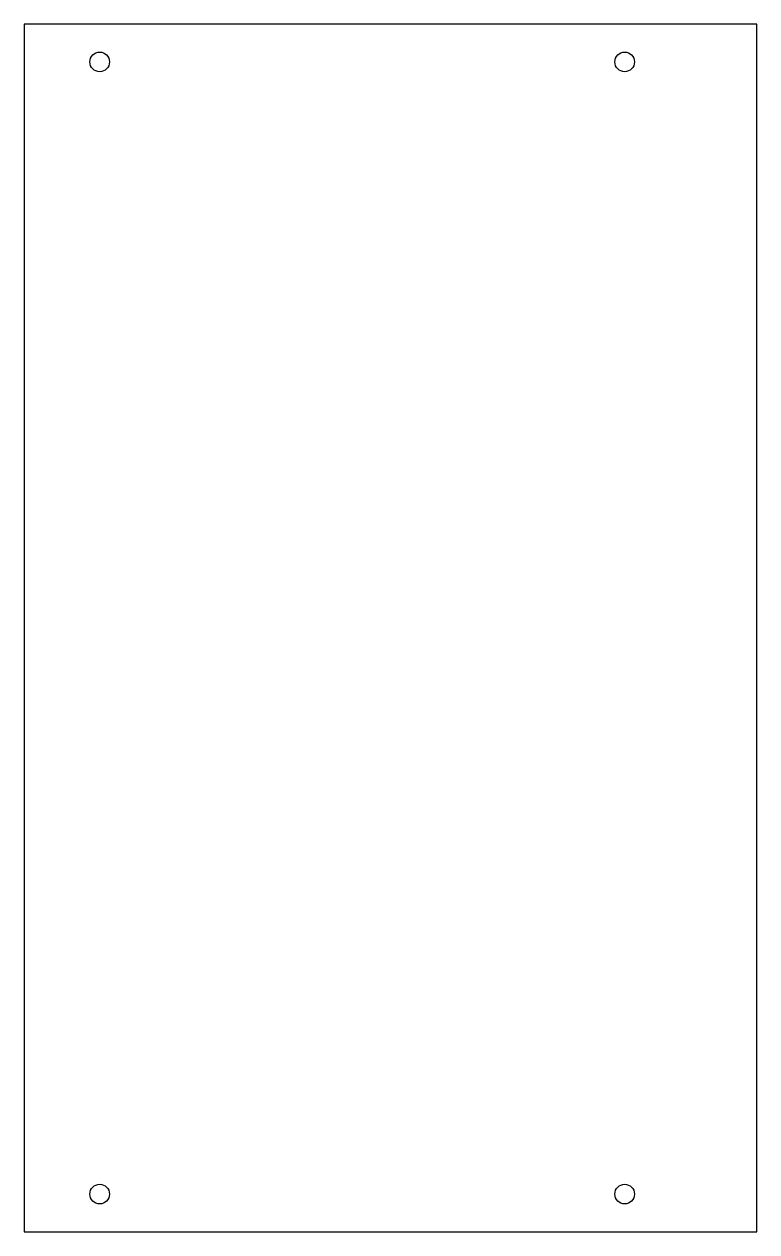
# Model space of a CAD drawing. Header units: millimetres. Extents: x 0 to 194, y 0 to 320.
import ezdxf

# ---------------------------------------------------------------- set-up
doc = ezdxf.new("R2010")
doc.units = ezdxf.units.MM

msp = doc.modelspace()

# ---------------------------------------------------------------- linework, layer by layer
at = {"color": 7, "linetype": 'Continuous', "lineweight": 25}
for p, q in [((194, 320), (0, 320)), ((0, 320), (0, 0)), ((194, 0), (194, 320)), ((0, 0), (194, 0))]:
    msp.add_line(p, q, dxfattribs=at)
for centre in [(20, 310), (159, 310), (20, 10), (159, 10)]:
    msp.add_circle(centre, 2.6, dxfattribs=at)

doc.saveas('drawing.dxf')
